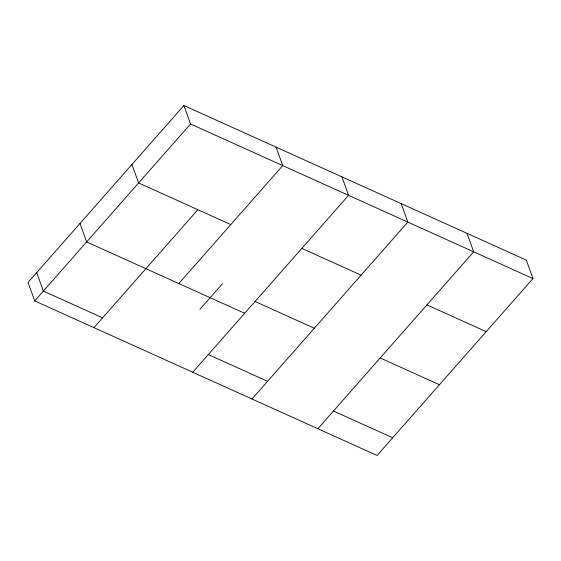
<?xml version="1.0" encoding="UTF-8"?>
<svg xmlns="http://www.w3.org/2000/svg" width="561" height="561" viewBox="0 0 561 561"><rect width="100%" height="100%" fill="white"/><g stroke="black" fill="none" stroke-linecap="round" stroke-linejoin="round"><path stroke-width="0.84" d="M183.896 105.524L28.05 282.428L34.698 300.899L377.104 455.476L532.95 278.572L526.302 260.101L183.896 105.524L190.551 123.995L532.95 278.572M34.698 300.899L190.551 123.995M93.96 327.652L197.865 209.716M178.833 283.55L282.737 165.614L276.082 147.143M199.863 309.37L222.549 283.621M192.732 372.245L348.577 195.34L341.93 176.869M251.994 398.997L407.84 222.093L401.192 203.622M317.842 428.723L473.687 251.819L467.04 233.348M301.825 248.411L361.088 275.163M426.935 304.889L486.198 331.642M230.781 224.582L138.602 182.963L131.947 164.492M255.073 301.481L314.335 328.234M380.183 357.96L439.438 384.713M244.68 313.276L86.653 241.931L79.999 223.46M208.32 354.552L267.576 381.305M333.423 411.031L392.686 437.783M102.621 317.828L43.358 291.075L36.71 272.597"/></g></svg>
